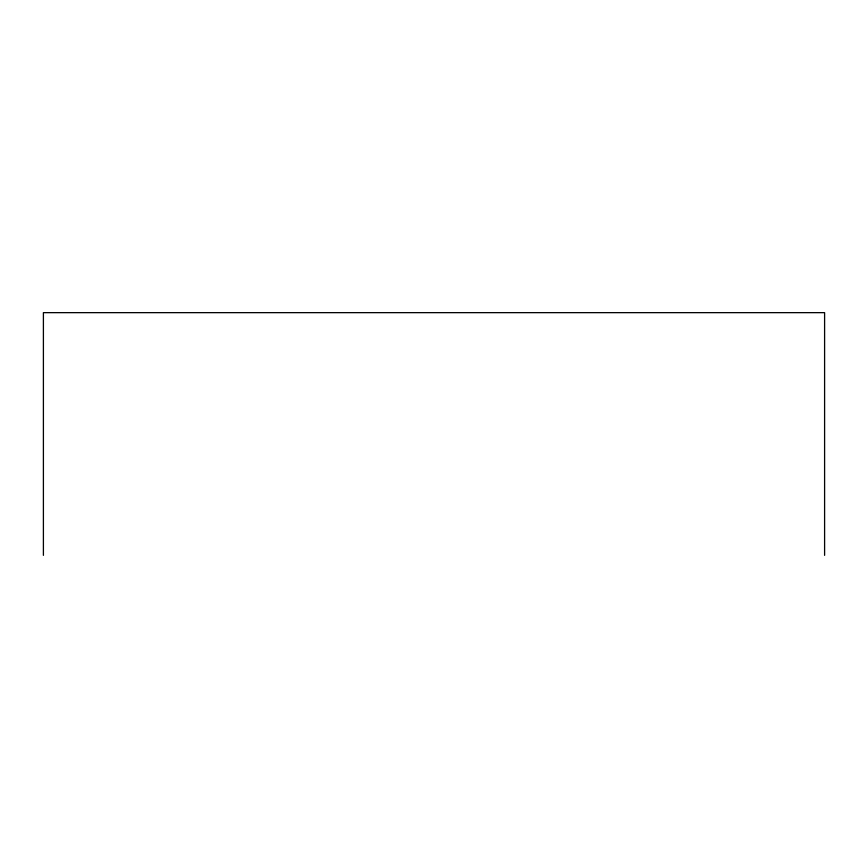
<?xml version="1.0" encoding="UTF-8"?>
<svg xmlns="http://www.w3.org/2000/svg" width="868" height="868" viewBox="0 0 868 868"><rect width="100%" height="100%" fill="white"/><g stroke="black" fill="none" stroke-linecap="round" stroke-linejoin="round"><path stroke-width="1.3" d="M824.6 555.346L824.6 312.654L43.4 312.654L43.4 555.346"/></g></svg>
